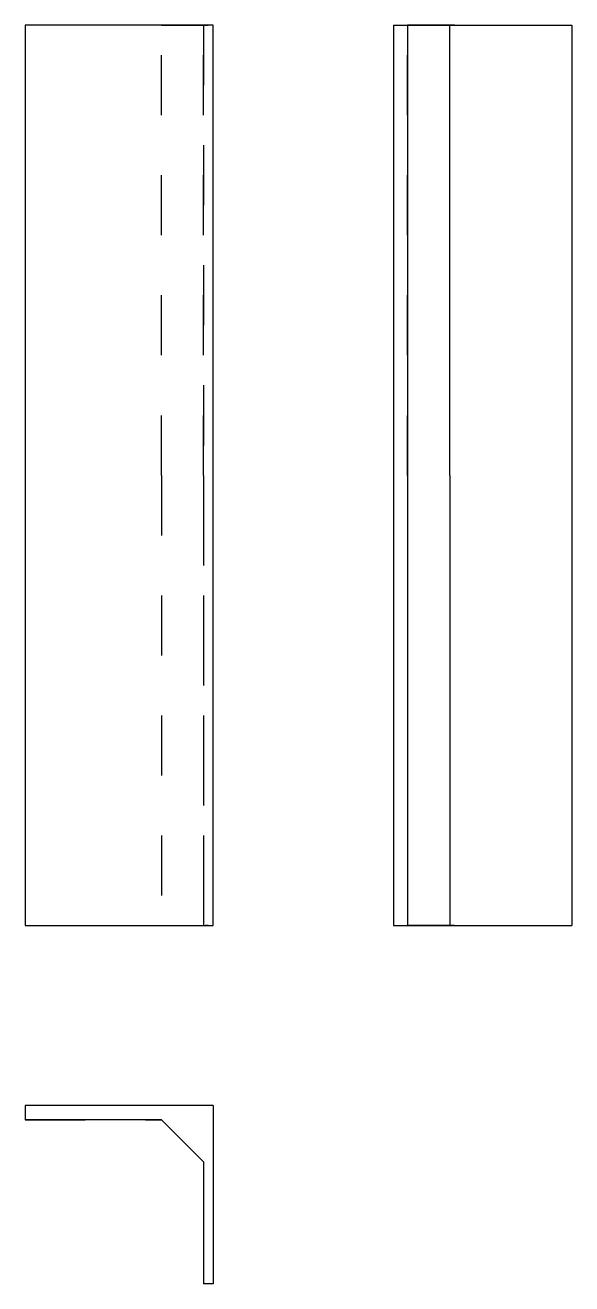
# Model space of a CAD drawing. Extents: x 0 to 0.91, y 0 to 2.1.
import ezdxf

# ---------------------------------------------------------------- set-up
doc = ezdxf.new("R2010")
doc.units = 0
doc.linetypes.add('HIDDEN', pattern=[0.075, 0.050025, -0.024975])
for name, color, linetype in [('FRONT', 7, 'CONTINUOUS'), ('FRONT_HID', 7, 'HIDDEN'), ('LEFT', 7, 'CONTINUOUS'), ('LEFT_HID', 7, 'HIDDEN'), ('TOP', 7, 'CONTINUOUS'), ('TOP_HID', 7, 'HIDDEN')]:
    doc.layers.add(name, color=color, linetype=linetype)

msp = doc.modelspace()

# ---------------------------------------------------------------- linework, layer by layer
at = {"layer": 'FRONT'}
for p, q in [((0, 2.096875), (0, 0.596875)), ((0.296875, 2.096875), (0, 2.096875)), ((0.3, 2.096875), (0.296875, 2.096875)), ((0.312664, 2.096875), (0.3, 2.096875)), ((0.312664, 0.596875), (0.312664, 2.096875)), ((0, 0.596875), (0.296875, 0.596875)), ((0.296875, 0.596875), (0.3, 0.596875)), ((0.3, 0.596875), (0.312664, 0.596875))]:
    msp.add_line(p, q, dxfattribs=at)
at = {"layer": 'FRONT_HID', "linetype": 'HIDDEN'}
for p, q in [((0.226563, 2.096875), (0, 2.096875)), ((0.226563, 1.346875), (0.226563, 2.096875)), ((0.296875, 2.096875), (0.226563, 2.096875)), ((0.226563, 2.096875), (0.296875, 2.096875)), ((0.296875, 1.346875), (0.296875, 2.096875)), ((0.312664, 2.096875), (0.296875, 2.096875)), ((0.296875, 2.096875), (0.296875, 0.596875)), ((0.296875, 2.096875), (0.304688, 2.096875)), ((0.304688, 2.096875), (0.3, 2.096875)), ((0.226563, 1.346875), (0.226563, 0.596875)), ((0.296875, 1.346875), (0.296875, 0.596875)), ((0, 0.596875), (0.226563, 0.596875)), ((0.226563, 0.596875), (0.296875, 0.596875)), ((0.226563, 0.596875), (0.296875, 0.596875)), ((0.296875, 0.596875), (0.304688, 0.596875)), ((0.296875, 0.596875), (0.312664, 0.596875)), ((0.304688, 0.596875), (0.3, 0.596875))]:
    msp.add_line(p, q, dxfattribs=at)
at = {"layer": 'LEFT'}
for p, q in [((0.612664, 2.096875), (0.612664, 0.596875)), ((0.612664, 2.096875), (0.636102, 2.096875)), ((0.636102, 2.096875), (0.636102, 0.596875)), ((0.636102, 2.096875), (0.706414, 2.096875)), ((0.706414, 1.346875), (0.706414, 2.096875)), ((0.706414, 2.096875), (0.909539, 2.096875)), ((0.909539, 2.096875), (0.909539, 0.596875)), ((0.706414, 1.346875), (0.706414, 0.596875)), ((0.612664, 0.596875), (0.636102, 0.596875)), ((0.636102, 0.596875), (0.706414, 0.596875)), ((0.706414, 0.596875), (0.909539, 0.596875))]:
    msp.add_line(p, q, dxfattribs=at)
at = {"layer": 'LEFT_HID', "linetype": 'HIDDEN'}
for p, q in [((0.612664, 2.096875), (0.909539, 2.096875)), ((0.636102, 1.346875), (0.636102, 2.096875)), ((0.714227, 2.096875), (0.636102, 2.096875)), ((0.706414, 2.096875), (0.714227, 2.096875)), ((0.636102, 1.346875), (0.636102, 0.596875)), ((0.612664, 0.596875), (0.909539, 0.596875)), ((0.714227, 0.596875), (0.636102, 0.596875)), ((0.706414, 0.596875), (0.714227, 0.596875))]:
    msp.add_line(p, q, dxfattribs=at)
at = {"layer": 'TOP'}
for p, q in [((0.296875, 0.296875), (0, 0.296875)), ((0, 0.296875), (0, 0.273438)), ((0.3, 0.296875), (0.296875, 0.296875)), ((0.312664, 0.296875), (0.3, 0.296875)), ((0.312664, 0.296875), (0.312664, 0)), ((0.226562, 0.273438), (0, 0.273438)), ((0.226562, 0.273438), (0.296875, 0.203125)), ((0.296875, 0.203125), (0.296875, 0)), ((0.312664, 0), (0.296875, 0))]:
    msp.add_line(p, q, dxfattribs=at)
at = {"layer": 'TOP_HID', "linetype": 'HIDDEN'}
msp.add_line((0, 0.273438), (0.226562, 0.273438), dxfattribs=at)

doc.saveas('drawing.dxf')
